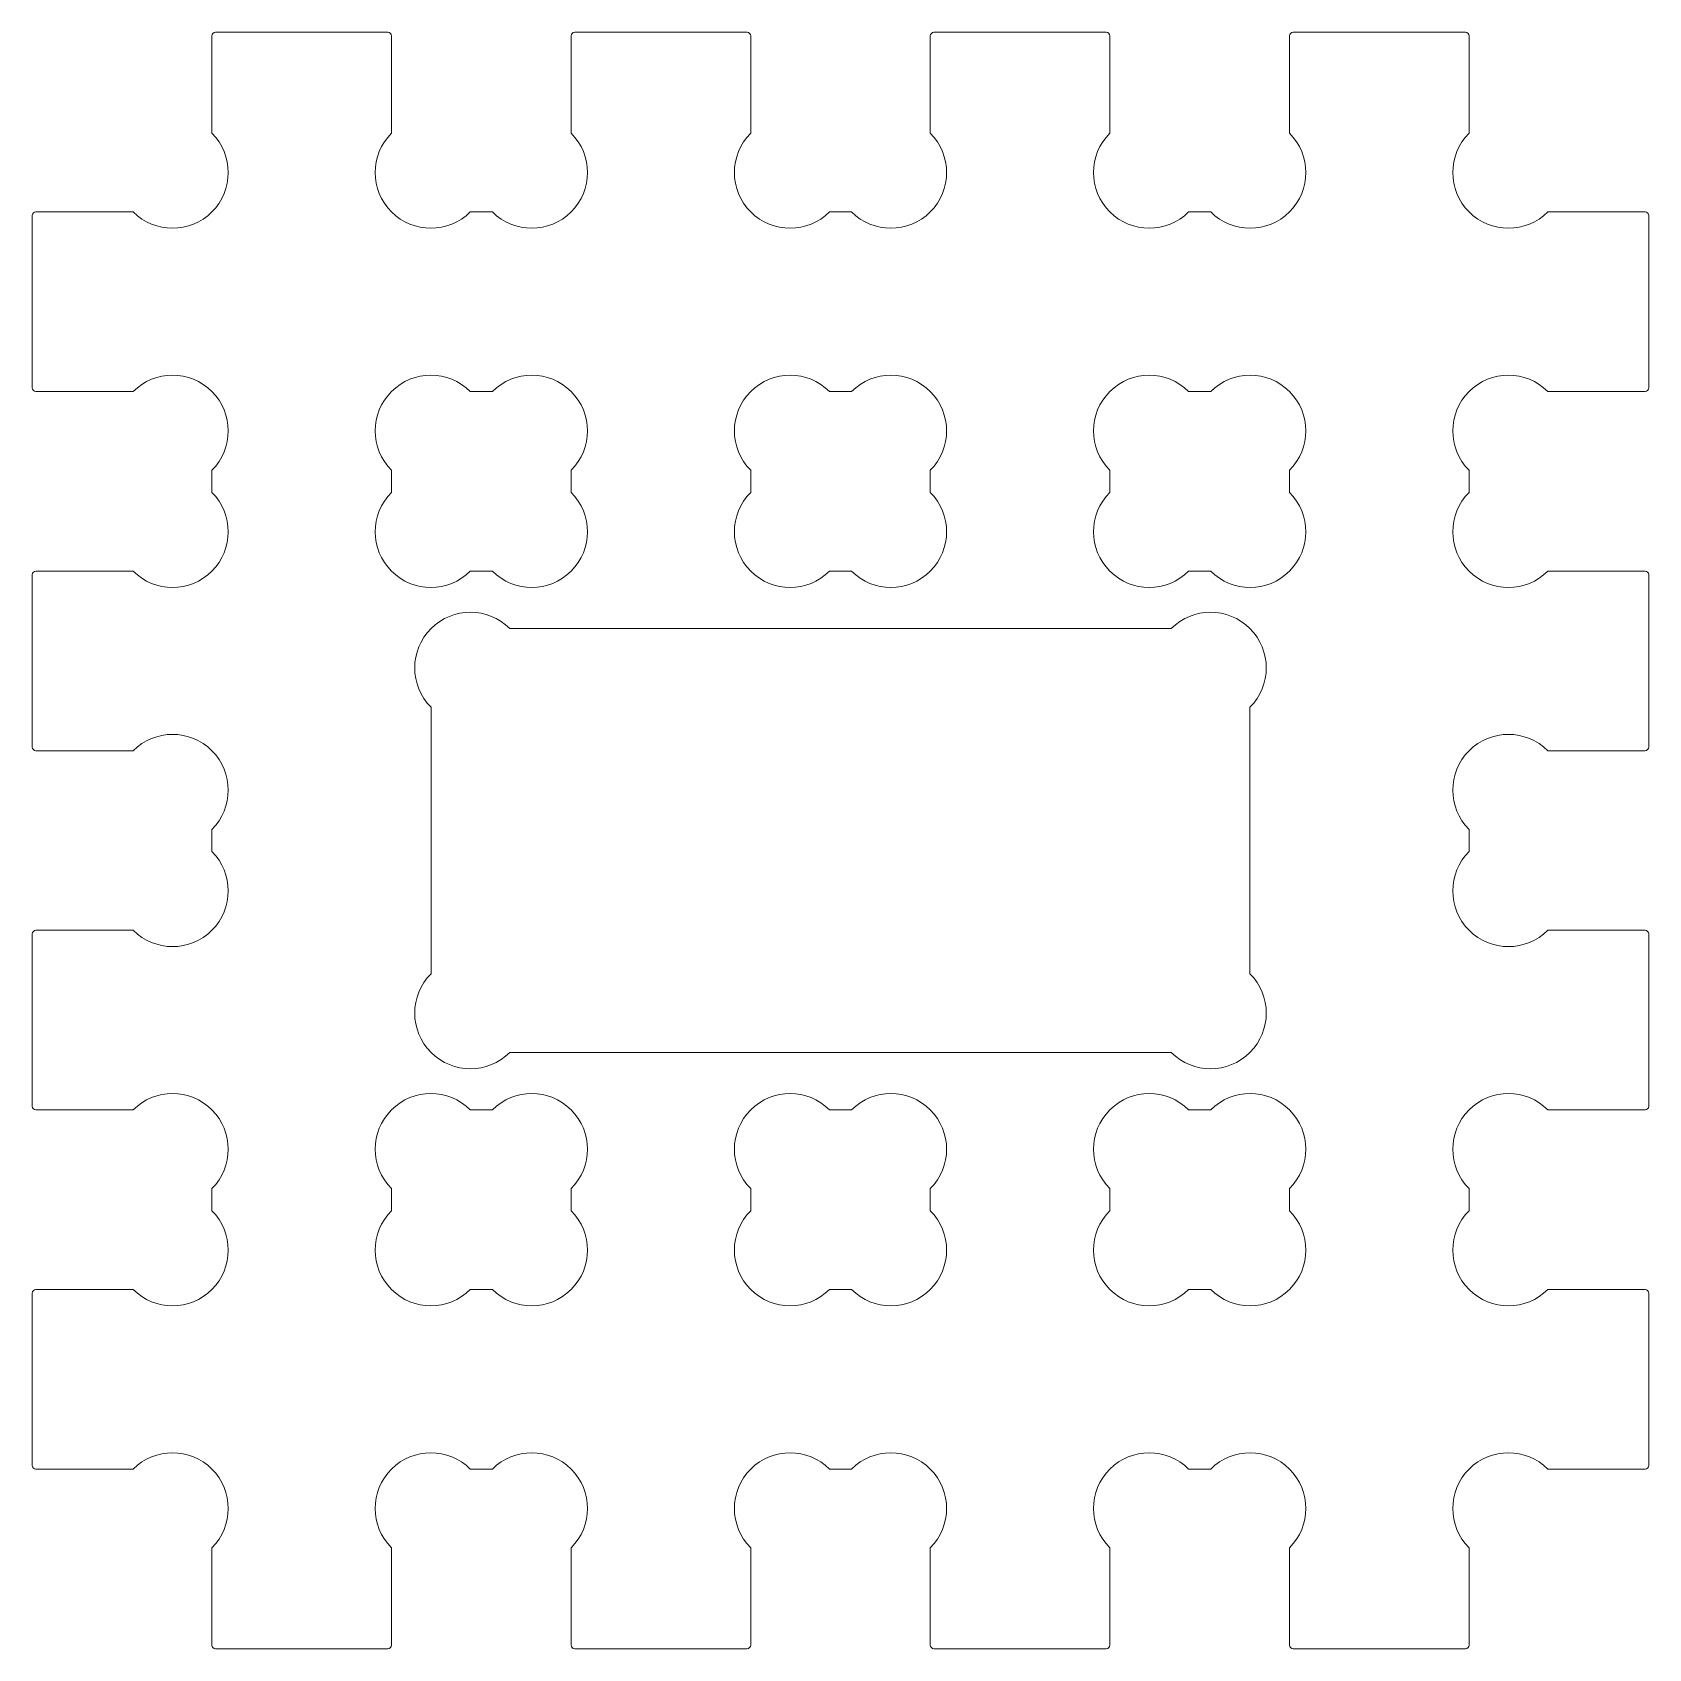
# Model space of a CAD drawing. Extents: x -22.5 to 22.5, y -22.5 to 22.5.
import ezdxf

# ---------------------------------------------------------------- set-up
doc = ezdxf.new("R2010")
doc.units = 0
doc.layers.get('0').update_dxf_attribs({"lineweight": 0})
doc.layers.add('holes', color=1, linetype='Continuous', lineweight=0)

msp = doc.modelspace()

# ---------------------------------------------------------------- linework, layer by layer
for p, q in [((-17.5, 19.692), (-17.5, 22.4)), ((-17.4, 22.5), (-12.6, 22.5)), ((-12.5, 22.4), (-12.5, 19.692)), ((-7.5, 19.692), (-7.5, 22.4)), ((-7.4, 22.5), (-2.6, 22.5)), ((-2.5, 22.4), (-2.5, 19.692)), ((2.5, 19.692), (2.5, 22.4)), ((2.6, 22.5), (7.4, 22.5)), ((7.5, 22.4), (7.5, 19.692)), ((12.5, 19.692), (12.5, 22.4)), ((12.6, 22.5), (17.4, 22.5)), ((17.5, 22.4), (17.5, 19.692)), ((-22.5, 12.6), (-22.5, 17.4)), ((-22.4, 17.5), (-19.692, 17.5)), ((-10.308, 17.5), (-9.692, 17.5)), ((-0.308, 17.5), (0.308, 17.5)), ((9.692, 17.5), (10.308, 17.5)), ((19.692, 17.5), (22.4, 17.5)), ((22.5, 17.4), (22.5, 12.6)), ((-19.692, 12.5), (-22.4, 12.5)), ((22.4, 12.5), (19.692, 12.5)), ((-17.5, 9.692), (-17.5, 10.308)), ((17.5, 10.308), (17.5, 9.692)), ((-22.5, 2.6), (-22.5, 7.4)), ((-22.4, 7.5), (-19.692, 7.5)), ((19.692, 7.5), (22.4, 7.5)), ((22.5, 7.4), (22.5, 2.6)), ((-19.692, 2.5), (-22.4, 2.5)), ((22.4, 2.5), (19.692, 2.5)), ((-17.5, -0.308), (-17.5, 0.308)), ((17.5, 0.308), (17.5, -0.308)), ((-22.5, -7.4), (-22.5, -2.6)), ((-22.4, -2.5), (-19.692, -2.5)), ((19.692, -2.5), (22.4, -2.5)), ((22.5, -2.6), (22.5, -7.4)), ((-19.692, -7.5), (-22.4, -7.5)), ((22.4, -7.5), (19.692, -7.5)), ((-17.5, -10.308), (-17.5, -9.692)), ((17.5, -9.692), (17.5, -10.308)), ((-22.5, -17.4), (-22.5, -12.6)), ((-22.4, -12.5), (-19.692, -12.5)), ((19.692, -12.5), (22.4, -12.5)), ((22.5, -12.6), (22.5, -17.4)), ((-19.692, -17.5), (-22.4, -17.5)), ((-9.692, -17.5), (-10.308, -17.5)), ((0.308, -17.5), (-0.308, -17.5)), ((10.308, -17.5), (9.692, -17.5)), ((22.4, -17.5), (19.692, -17.5)), ((-17.5, -22.4), (-17.5, -19.692)), ((-12.5, -19.692), (-12.5, -22.4)), ((-7.5, -22.4), (-7.5, -19.692)), ((-2.5, -19.692), (-2.5, -22.4)), ((2.5, -22.4), (2.5, -19.692)), ((7.5, -19.692), (7.5, -22.4)), ((12.5, -22.4), (12.5, -19.692)), ((12.5, -19.692), (12.5, -19.692)), ((17.5, -19.692), (17.5, -22.4)), ((-12.6, -22.5), (-17.4, -22.5)), ((-2.6, -22.5), (-7.4, -22.5)), ((7.4, -22.5), (2.6, -22.5)), ((17.4, -22.5), (12.6, -22.5))]:
    msp.add_line(p, q)
for centre, radius, start, end in [((-17.4, 22.4), 0.1, 90, 180), ((-12.6, 22.4), 0.1, 0, 90), ((-7.4, 22.4), 0.1, 90, 180), ((-2.6, 22.4), 0.1, 0, 90), ((2.6, 22.4), 0.1, 90, 180), ((7.4, 22.4), 0.1, 0, 90), ((12.6, 22.4), 0.1, 90, 180), ((17.4, 22.4), 0.1, 0, 90), ((-18.596, 18.596), 1.55, 315, 45), ((-11.404, 18.596), 1.55, 135, 225), ((-8.596, 18.596), 1.55, 315, 45), ((-1.404, 18.596), 1.55, 135, 225), ((1.404, 18.596), 1.55, 315, 45), ((8.596, 18.596), 1.55, 135, 225), ((11.404, 18.596), 1.55, 315, 45), ((18.596, 18.596), 1.55, 135, 225), ((-22.4, 17.4), 0.1, 90, 180), ((-18.596, 18.596), 1.55, 225, 315), ((-11.404, 18.596), 1.55, 225, 315), ((-8.596, 18.596), 1.55, 225, 315), ((-1.404, 18.596), 1.55, 225, 315), ((1.404, 18.596), 1.55, 225, 315), ((8.596, 18.596), 1.55, 225, 315), ((11.404, 18.596), 1.55, 225, 315), ((18.596, 18.596), 1.55, 225, 315), ((22.4, 17.4), 0.1, 0, 90), ((-22.4, 12.6), 0.1, 180, 270), ((-18.596, 11.404), 1.55, 45, 135), ((18.596, 11.404), 1.55, 45, 135), ((22.4, 12.6), 0.1, 270, 0), ((-18.596, 11.404), 1.55, 315, 45), ((18.596, 11.404), 1.55, 135, 225), ((-18.596, 8.596), 1.55, 315, 45), ((18.596, 8.596), 1.55, 135, 225), ((-22.4, 7.4), 0.1, 90, 180), ((-18.596, 8.596), 1.55, 225, 315), ((18.596, 8.596), 1.55, 225, 315), ((22.4, 7.4), 0.1, 0, 90), ((-18.596, 1.404), 1.55, 45, 135), ((18.596, 1.404), 1.55, 45, 135), ((-22.4, 2.6), 0.1, 180, 270), ((-18.596, 1.404), 1.55, 315, 45), ((18.596, 1.404), 1.55, 135, 225), ((22.4, 2.6), 0.1, 270, 0), ((-18.596, -1.404), 1.55, 315, 45), ((18.596, -1.404), 1.55, 135, 225), ((-22.4, -2.6), 0.1, 90, 180), ((-18.596, -1.404), 1.55, 225, 315), ((18.596, -1.404), 1.55, 225, 315), ((22.4, -2.6), 0.1, 0, 90), ((-18.596, -8.596), 1.55, 45, 135), ((18.596, -8.596), 1.55, 45, 135), ((-22.4, -7.4), 0.1, 180, 270), ((-18.596, -8.596), 1.55, 315, 45), ((18.596, -8.596), 1.55, 135, 225), ((22.4, -7.4), 0.1, 270, 0), ((-18.596, -11.404), 1.55, 315, 45), ((18.596, -11.404), 1.55, 135, 225), ((-22.4, -12.6), 0.1, 90, 180), ((-18.596, -11.404), 1.55, 225, 315), ((18.596, -11.404), 1.55, 225, 315), ((22.4, -12.6), 0.1, 0, 90), ((-18.596, -18.596), 1.55, 45, 135), ((-11.404, -18.596), 1.55, 45, 135), ((-8.596, -18.596), 1.55, 45, 135), ((-1.404, -18.596), 1.55, 45, 135), ((1.404, -18.596), 1.55, 45, 135), ((8.596, -18.596), 1.55, 45, 135), ((11.404, -18.596), 1.55, 45, 135), ((18.596, -18.596), 1.55, 45, 135), ((-22.4, -17.4), 0.1, 180, 270), ((-18.596, -18.596), 1.55, 315, 45), ((-11.404, -18.596), 1.55, 135, 225), ((-8.596, -18.596), 1.55, 315, 45), ((-1.404, -18.596), 1.55, 135, 225), ((1.404, -18.596), 1.55, 315, 45), ((8.596, -18.596), 1.55, 135, 225), ((11.404, -18.596), 1.55, 315, 45), ((18.596, -18.596), 1.55, 135, 225), ((22.4, -17.4), 0.1, 270, 0), ((-17.4, -22.4), 0.1, 180, 270), ((-12.6, -22.4), 0.1, 270, 0), ((-7.4, -22.4), 0.1, 180, 270), ((-2.6, -22.4), 0.1, 270, 0), ((2.6, -22.4), 0.1, 180, 270), ((7.4, -22.4), 0.1, 270, 0), ((12.6, -22.4), 0.1, 180, 270), ((17.4, -22.4), 0.1, 270, 0)]:
    msp.add_arc(centre, radius, start, end)
at = {"layer": 'holes'}
for p, q in [((-9.692, 12.5), (-10.308, 12.5)), ((0.308, 12.5), (-0.308, 12.5)), ((10.308, 12.5), (9.692, 12.5)), ((-12.5, 10.308), (-12.5, 9.692)), ((-7.5, 9.692), (-7.5, 10.308)), ((-7.5, 10.308), (-7.5, 10.308)), ((-2.5, 10.308), (-2.5, 9.692)), ((2.5, 9.692), (2.5, 10.308)), ((2.5, 10.308), (2.5, 10.308)), ((7.5, 10.308), (7.5, 9.692)), ((12.5, 9.692), (12.5, 10.308)), ((12.5, 10.308), (12.5, 10.308)), ((-10.308, 7.5), (-9.692, 7.5)), ((-0.308, 7.5), (0.308, 7.5)), ((9.692, 7.5), (10.308, 7.5)), ((-9.208, 5.9), (9.208, 5.9)), ((9.208, 5.9), (9.208, 5.9)), ((-11.4, -3.708), (-11.4, 3.708)), ((11.4, 3.708), (11.4, -3.708)), ((9.208, -5.9), (-9.208, -5.9)), ((-9.692, -7.5), (-10.308, -7.5)), ((0.308, -7.5), (-0.308, -7.5)), ((10.308, -7.5), (9.692, -7.5)), ((-12.5, -9.692), (-12.5, -10.308)), ((-7.5, -10.308), (-7.5, -9.692)), ((-7.5, -9.692), (-7.5, -9.692)), ((-2.5, -9.692), (-2.5, -10.308)), ((2.5, -10.308), (2.5, -9.692)), ((2.5, -9.692), (2.5, -9.692)), ((7.5, -9.692), (7.5, -10.308)), ((12.5, -10.308), (12.5, -9.692)), ((12.5, -9.692), (12.5, -9.692)), ((-10.308, -12.5), (-9.692, -12.5)), ((-0.308, -12.5), (0.308, -12.5)), ((9.692, -12.5), (10.308, -12.5))]:
    msp.add_line(p, q, dxfattribs=at)
for centre, start, end in [((-11.404, 11.404), 45, 135), ((-8.596, 11.404), 45, 135), ((-1.404, 11.404), 45, 135), ((1.404, 11.404), 45, 135), ((8.596, 11.404), 45, 135), ((11.404, 11.404), 45, 135), ((-11.404, 11.404), 135, 225), ((-8.596, 11.404), 315, 45), ((-1.404, 11.404), 135, 225), ((1.404, 11.404), 315, 45), ((8.596, 11.404), 135, 225), ((11.404, 11.404), 315, 45), ((-11.404, 8.596), 135, 225), ((-8.596, 8.596), 315, 45), ((-1.404, 8.596), 135, 225), ((1.404, 8.596), 315, 45), ((8.596, 8.596), 135, 225), ((11.404, 8.596), 315, 45), ((-11.404, 8.596), 225, 315), ((-8.596, 8.596), 225, 315), ((-1.404, 8.596), 225, 315), ((1.404, 8.596), 225, 315), ((8.596, 8.596), 225, 315), ((11.404, 8.596), 225, 315), ((-10.304, 4.804), 45, 135), ((10.304, 4.804), 45, 135), ((-10.304, 4.804), 135, 225), ((10.304, 4.804), 315, 45), ((-10.304, -4.804), 135, 225), ((10.304, -4.804), 315, 45), ((-10.304, -4.804), 225, 315), ((10.304, -4.804), 225, 315), ((-11.404, -8.596), 45, 135), ((-8.596, -8.596), 45, 135), ((-1.404, -8.596), 45, 135), ((1.404, -8.596), 45, 135), ((8.596, -8.596), 45, 135), ((11.404, -8.596), 45, 135), ((-11.404, -8.596), 135, 225), ((-8.596, -8.596), 315, 45), ((-1.404, -8.596), 135, 225), ((1.404, -8.596), 315, 45), ((8.596, -8.596), 135, 225), ((11.404, -8.596), 315, 45), ((-11.404, -11.404), 135, 225), ((-8.596, -11.404), 315, 45), ((-1.404, -11.404), 135, 225), ((1.404, -11.404), 315, 45), ((8.596, -11.404), 135, 225), ((11.404, -11.404), 315, 45), ((-11.404, -11.404), 225, 315), ((-8.596, -11.404), 225, 315), ((-1.404, -11.404), 225, 315), ((1.404, -11.404), 225, 315), ((8.596, -11.404), 225, 315), ((11.404, -11.404), 225, 315)]:
    msp.add_arc(centre, 1.55, start, end, dxfattribs=at)

doc.saveas('drawing.dxf')
